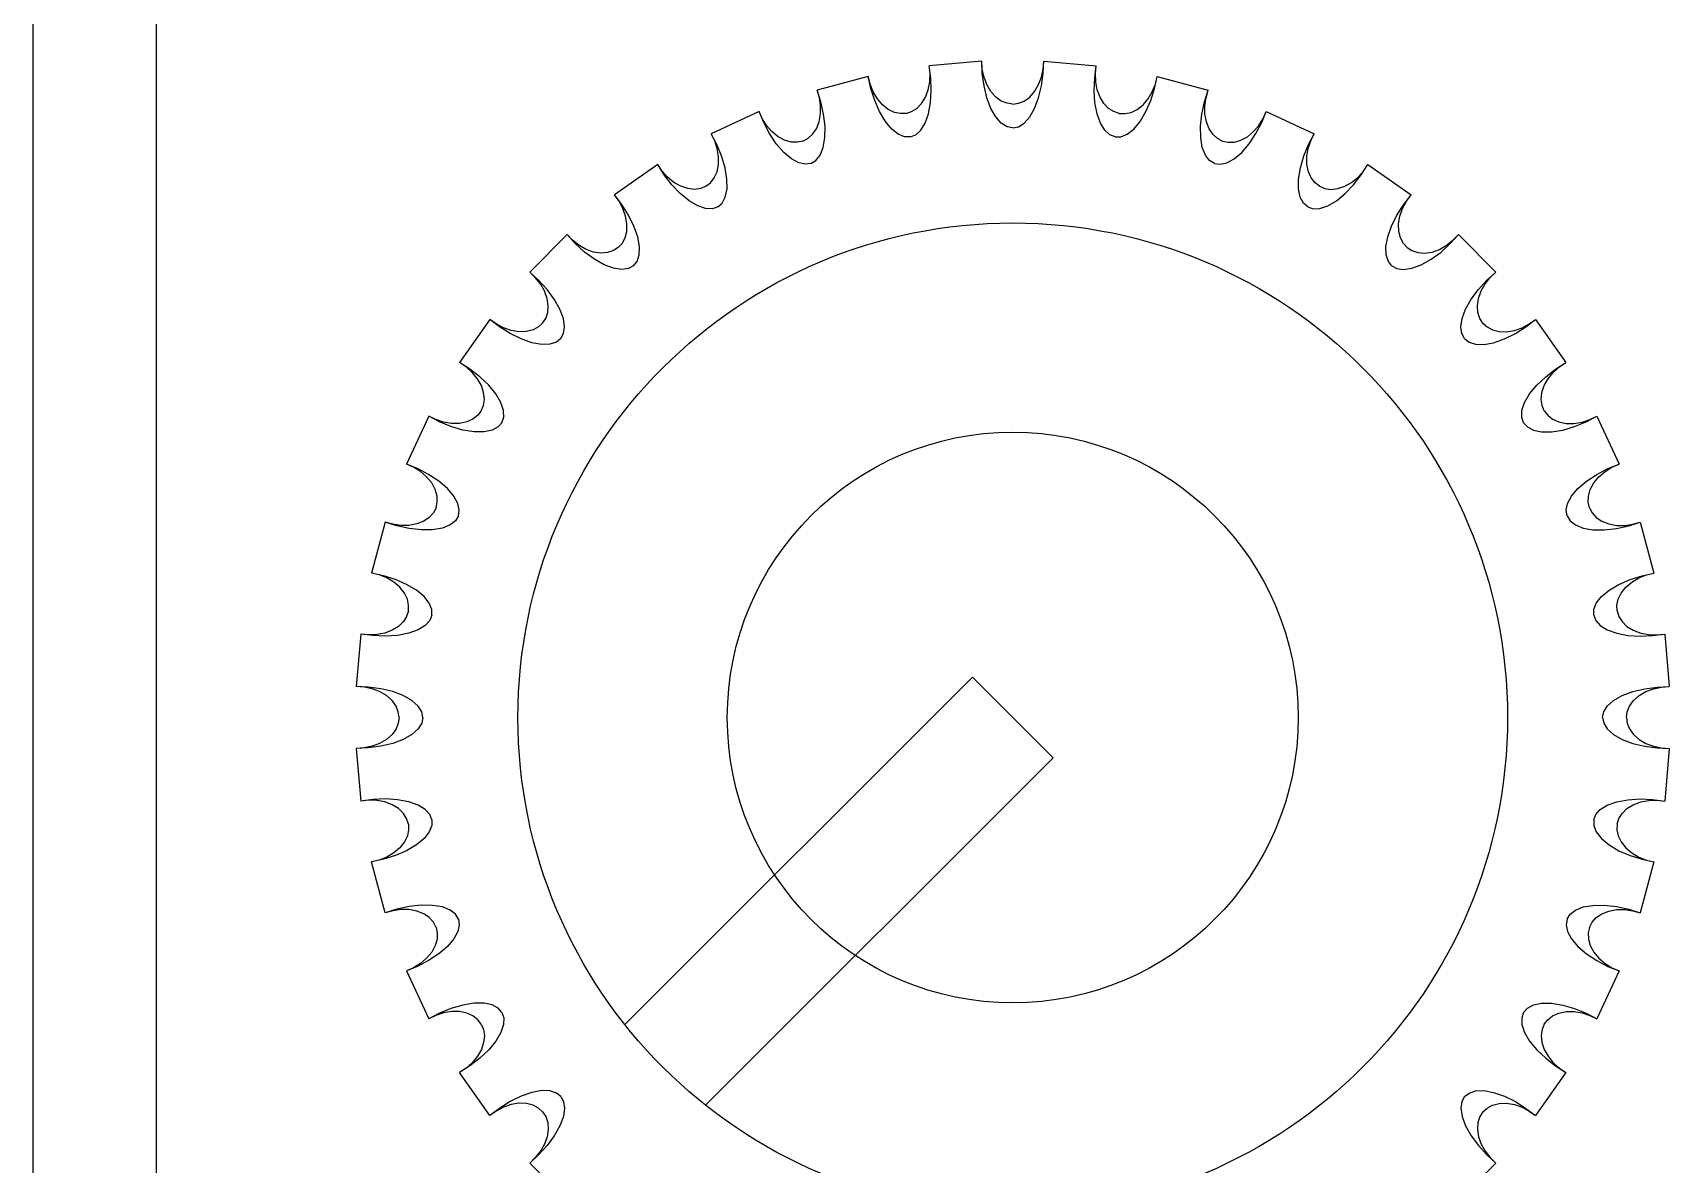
# Model space of a CAD drawing. Extents: x -615 to 711, y 0 to 128.
# Drawn here: x 0 to 17.2, y 28.8 to 40.7 of the extents above; entities that cross this region are included whole.
import ezdxf

# ---------------------------------------------------------------- set-up
doc = ezdxf.new("R2010")
doc.units = 0
doc.layers.add('DXF_EG_PANEL_1_0_MODEL_DX0', color=7, linetype='CONTINUOUS')
doc.layers.add('LAYER1', color=7, linetype='CONTINUOUS')

msp = doc.modelspace()

# ---------------------------------------------------------------- linework, layer by layer
at = {"layer": 'DXF_EG_PANEL_1_0_MODEL_DX0', "color": 178}
msp.add_line((0, 128.5), (0, 0), dxfattribs=at)
at = {"layer": 'LAYER1', "color": 7}
msp.add_line((1.3, 12), (1.3, 116.5), dxfattribs=at)
at = {"layer": 'LAYER1', "color": 178}
for p, q in [((9.975, 40.4), (9.422, 40.352)), ((9.975, 40.4), (9.422, 40.352)), ((10.625, 40.4), (11.178, 40.352)), ((10.625, 40.4), (11.178, 40.352)), ((8.782, 40.239), (8.245, 40.095)), ((8.782, 40.239), (8.245, 40.095)), ((11.818, 40.239), (12.355, 40.095)), ((11.818, 40.239), (12.355, 40.095)), ((7.635, 39.873), (7.131, 39.638)), ((7.635, 39.873), (7.131, 39.638)), ((12.965, 39.873), (13.469, 39.638)), ((12.965, 39.873), (13.469, 39.638)), ((6.569, 39.313), (6.114, 38.995)), ((6.569, 39.313), (6.114, 38.995)), ((14.031, 39.313), (14.486, 38.995)), ((14.031, 39.313), (14.486, 38.995)), ((5.616, 38.577), (5.223, 38.184)), ((5.616, 38.577), (5.223, 38.184)), ((14.984, 38.577), (15.377, 38.184)), ((14.984, 38.577), (15.377, 38.184)), ((4.805, 37.686), (4.487, 37.231)), ((4.805, 37.686), (4.487, 37.231)), ((15.795, 37.686), (16.113, 37.231)), ((15.795, 37.686), (16.113, 37.231)), ((4.162, 36.669), (3.927, 36.165)), ((4.162, 36.669), (3.927, 36.165)), ((16.438, 36.669), (16.673, 36.165)), ((16.438, 36.669), (16.673, 36.165)), ((3.705, 35.555), (3.561, 35.018)), ((3.705, 35.555), (3.561, 35.018)), ((16.895, 35.555), (17.039, 35.018)), ((16.895, 35.555), (17.039, 35.018)), ((3.448, 34.378), (3.4, 33.825)), ((3.448, 34.378), (3.4, 33.825)), ((17.152, 34.378), (17.2, 33.825)), ((17.152, 34.378), (17.2, 33.825)), ((9.876, 33.924), (6.223, 30.272)), ((9.876, 33.924), (10.724, 33.076)), ((3.4, 33.175), (3.448, 32.622)), ((3.4, 33.175), (3.448, 32.622)), ((10.724, 33.076), (7.072, 29.423)), ((17.2, 33.175), (17.152, 32.622)), ((17.2, 33.175), (17.152, 32.622)), ((3.705, 31.445), (3.561, 31.982)), ((3.705, 31.445), (3.561, 31.982)), ((17.039, 31.982), (16.895, 31.445)), ((17.039, 31.982), (16.895, 31.445)), ((3.927, 30.835), (4.162, 30.331)), ((3.927, 30.835), (4.162, 30.331)), ((16.673, 30.835), (16.438, 30.331)), ((16.673, 30.835), (16.438, 30.331)), ((4.805, 29.314), (4.487, 29.769)), ((4.805, 29.314), (4.487, 29.769)), ((16.113, 29.769), (15.795, 29.314)), ((16.113, 29.769), (15.795, 29.314)), ((5.616, 28.423), (5.223, 28.816)), ((5.616, 28.423), (5.223, 28.816)), ((15.377, 28.816), (14.984, 28.423)), ((15.377, 28.816), (14.984, 28.423))]:
    msp.add_line(p, q, dxfattribs=at)
for points in [[(9.18, 39.852, 0), (9.237, 39.87, 0), (9.292, 39.904, 0), (9.342, 39.955, 0), (9.383, 40.022, 0), (9.412, 40.1, 0), (9.428, 40.185, 0), (9.431, 40.27, 0), (9.422, 40.352, 0)], [(9.18, 39.852, 0), (9.237, 39.87, 0), (9.292, 39.904, 0), (9.342, 39.955, 0), (9.383, 40.022, 0), (9.412, 40.1, 0), (9.428, 40.185, 0), (9.431, 40.27, 0), (9.422, 40.352, 0)], [(9.223, 39.606, 0), (9.28, 39.628, 0), (9.333, 39.675, 0), (9.379, 39.749, 0), (9.414, 39.848, 0), (9.436, 39.965, 0), (9.444, 40.094, 0), (9.439, 40.225, 0), (9.422, 40.352, 0)], [(9.223, 39.606, 0), (9.28, 39.628, 0), (9.333, 39.675, 0), (9.379, 39.749, 0), (9.414, 39.848, 0), (9.436, 39.965, 0), (9.444, 40.094, 0), (9.439, 40.225, 0), (9.422, 40.352, 0)], [(10.3, 39.7, 0), (10.241, 39.712, 0), (10.18, 39.749, 0), (10.122, 39.814, 0), (10.07, 39.905, 0), (10.028, 40.017, 0), (9.998, 40.142, 0), (9.98, 40.273, 0), (9.975, 40.4, 0)], [(10.3, 39.95, 0), (10.241, 39.958, 0), (10.18, 39.982, 0), (10.122, 40.023, 0), (10.07, 40.082, 0), (10.028, 40.154, 0), (9.998, 40.234, 0), (9.98, 40.318, 0), (9.975, 40.4, 0)], [(10.3, 39.7, 0), (10.241, 39.712, 0), (10.18, 39.749, 0), (10.122, 39.814, 0), (10.07, 39.905, 0), (10.028, 40.017, 0), (9.998, 40.142, 0), (9.98, 40.273, 0), (9.975, 40.4, 0)], [(10.3, 39.95, 0), (10.241, 39.958, 0), (10.18, 39.982, 0), (10.122, 40.023, 0), (10.07, 40.082, 0), (10.028, 40.154, 0), (9.998, 40.234, 0), (9.98, 40.318, 0), (9.975, 40.4, 0)], [(10.3, 39.7, 0), (10.359, 39.712, 0), (10.42, 39.749, 0), (10.478, 39.814, 0), (10.53, 39.905, 0), (10.572, 40.017, 0), (10.602, 40.142, 0), (10.62, 40.273, 0), (10.625, 40.4, 0)], [(10.3, 39.95, 0), (10.359, 39.958, 0), (10.42, 39.982, 0), (10.478, 40.023, 0), (10.53, 40.082, 0), (10.572, 40.154, 0), (10.602, 40.234, 0), (10.62, 40.318, 0), (10.625, 40.4, 0)], [(10.3, 39.7, 0), (10.359, 39.712, 0), (10.42, 39.749, 0), (10.478, 39.814, 0), (10.53, 39.905, 0), (10.572, 40.017, 0), (10.602, 40.142, 0), (10.62, 40.273, 0), (10.625, 40.4, 0)], [(10.3, 39.95, 0), (10.359, 39.958, 0), (10.42, 39.982, 0), (10.478, 40.023, 0), (10.53, 40.082, 0), (10.572, 40.154, 0), (10.602, 40.234, 0), (10.62, 40.318, 0), (10.625, 40.4, 0)], [(11.377, 39.606, 0), (11.32, 39.628, 0), (11.267, 39.675, 0), (11.221, 39.749, 0), (11.186, 39.848, 0), (11.164, 39.965, 0), (11.156, 40.094, 0), (11.161, 40.225, 0), (11.178, 40.352, 0)], [(11.377, 39.606, 0), (11.32, 39.628, 0), (11.267, 39.675, 0), (11.221, 39.749, 0), (11.186, 39.848, 0), (11.164, 39.965, 0), (11.156, 40.094, 0), (11.161, 40.225, 0), (11.178, 40.352, 0)], [(11.42, 39.852, 0), (11.363, 39.87, 0), (11.308, 39.904, 0), (11.258, 39.955, 0), (11.217, 40.022, 0), (11.188, 40.1, 0), (11.172, 40.185, 0), (11.169, 40.27, 0), (11.178, 40.352, 0)], [(11.42, 39.852, 0), (11.363, 39.87, 0), (11.308, 39.904, 0), (11.258, 39.955, 0), (11.217, 40.022, 0), (11.188, 40.1, 0), (11.172, 40.185, 0), (11.169, 40.27, 0), (11.178, 40.352, 0)], [(8.094, 39.561, 0), (8.147, 39.588, 0), (8.196, 39.632, 0), (8.236, 39.691, 0), (8.265, 39.764, 0), (8.28, 39.846, 0), (8.281, 39.932, 0), (8.268, 40.016, 0), (8.245, 40.095, 0)], [(8.094, 39.561, 0), (8.147, 39.588, 0), (8.196, 39.632, 0), (8.236, 39.691, 0), (8.265, 39.764, 0), (8.28, 39.846, 0), (8.281, 39.932, 0), (8.268, 40.016, 0), (8.245, 40.095, 0)], [(8.179, 39.326, 0), (8.231, 39.357, 0), (8.275, 39.413, 0), (8.308, 39.494, 0), (8.325, 39.597, 0), (8.327, 39.717, 0), (8.312, 39.845, 0), (8.284, 39.974, 0), (8.245, 40.095, 0)], [(8.179, 39.326, 0), (8.231, 39.357, 0), (8.275, 39.413, 0), (8.308, 39.494, 0), (8.325, 39.597, 0), (8.327, 39.717, 0), (8.312, 39.845, 0), (8.284, 39.974, 0), (8.245, 40.095, 0)], [(9.223, 39.606, 0), (9.163, 39.607, 0), (9.097, 39.633, 0), (9.028, 39.687, 0), (8.961, 39.768, 0), (8.9, 39.871, 0), (8.849, 39.989, 0), (8.809, 40.114, 0), (8.782, 40.239, 0)], [(9.18, 39.852, 0), (9.12, 39.849, 0), (9.057, 39.862, 0), (8.992, 39.893, 0), (8.931, 39.942, 0), (8.877, 40.006, 0), (8.833, 40.08, 0), (8.801, 40.159, 0), (8.782, 40.239, 0)], [(9.223, 39.606, 0), (9.163, 39.607, 0), (9.097, 39.633, 0), (9.028, 39.687, 0), (8.961, 39.768, 0), (8.9, 39.871, 0), (8.849, 39.989, 0), (8.809, 40.114, 0), (8.782, 40.239, 0)], [(9.18, 39.852, 0), (9.12, 39.849, 0), (9.057, 39.862, 0), (8.992, 39.893, 0), (8.931, 39.942, 0), (8.877, 40.006, 0), (8.833, 40.08, 0), (8.801, 40.159, 0), (8.782, 40.239, 0)], [(11.377, 39.606, 0), (11.437, 39.607, 0), (11.503, 39.633, 0), (11.572, 39.687, 0), (11.639, 39.768, 0), (11.7, 39.871, 0), (11.751, 39.989, 0), (11.791, 40.114, 0), (11.818, 40.239, 0)], [(11.377, 39.606, 0), (11.437, 39.607, 0), (11.503, 39.633, 0), (11.572, 39.687, 0), (11.639, 39.768, 0), (11.7, 39.871, 0), (11.751, 39.989, 0), (11.791, 40.114, 0), (11.818, 40.239, 0)], [(11.42, 39.852, 0), (11.48, 39.849, 0), (11.543, 39.862, 0), (11.608, 39.893, 0), (11.669, 39.942, 0), (11.723, 40.006, 0), (11.767, 40.08, 0), (11.799, 40.159, 0), (11.818, 40.239, 0)], [(11.42, 39.852, 0), (11.48, 39.849, 0), (11.543, 39.862, 0), (11.608, 39.893, 0), (11.669, 39.942, 0), (11.723, 40.006, 0), (11.767, 40.08, 0), (11.799, 40.159, 0), (11.818, 40.239, 0)], [(12.421, 39.326, 0), (12.369, 39.357, 0), (12.325, 39.413, 0), (12.292, 39.494, 0), (12.275, 39.597, 0), (12.273, 39.717, 0), (12.288, 39.845, 0), (12.316, 39.974, 0), (12.355, 40.095, 0)], [(12.421, 39.326, 0), (12.369, 39.357, 0), (12.325, 39.413, 0), (12.292, 39.494, 0), (12.275, 39.597, 0), (12.273, 39.717, 0), (12.288, 39.845, 0), (12.316, 39.974, 0), (12.355, 40.095, 0)], [(12.506, 39.561, 0), (12.453, 39.588, 0), (12.404, 39.632, 0), (12.364, 39.691, 0), (12.335, 39.764, 0), (12.32, 39.846, 0), (12.319, 39.932, 0), (12.332, 40.016, 0), (12.355, 40.095, 0)], [(12.506, 39.561, 0), (12.453, 39.588, 0), (12.404, 39.632, 0), (12.364, 39.691, 0), (12.335, 39.764, 0), (12.32, 39.846, 0), (12.319, 39.932, 0), (12.332, 40.016, 0), (12.355, 40.095, 0)], [(8.179, 39.326, 0), (8.12, 39.317, 0), (8.05, 39.331, 0), (7.973, 39.373, 0), (7.893, 39.44, 0), (7.815, 39.531, 0), (7.744, 39.639, 0), (7.683, 39.755, 0), (7.635, 39.873, 0)], [(8.094, 39.561, 0), (8.036, 39.548, 0), (7.971, 39.55, 0), (7.902, 39.569, 0), (7.833, 39.606, 0), (7.769, 39.66, 0), (7.713, 39.725, 0), (7.668, 39.798, 0), (7.635, 39.873, 0)], [(8.179, 39.326, 0), (8.12, 39.317, 0), (8.05, 39.331, 0), (7.973, 39.373, 0), (7.893, 39.44, 0), (7.815, 39.531, 0), (7.744, 39.639, 0), (7.683, 39.755, 0), (7.635, 39.873, 0)], [(8.094, 39.561, 0), (8.036, 39.548, 0), (7.971, 39.55, 0), (7.902, 39.569, 0), (7.833, 39.606, 0), (7.769, 39.66, 0), (7.713, 39.725, 0), (7.668, 39.798, 0), (7.635, 39.873, 0)], [(12.421, 39.326, 0), (12.48, 39.317, 0), (12.55, 39.331, 0), (12.627, 39.373, 0), (12.707, 39.44, 0), (12.785, 39.531, 0), (12.856, 39.639, 0), (12.917, 39.755, 0), (12.965, 39.873, 0)], [(12.421, 39.326, 0), (12.48, 39.317, 0), (12.55, 39.331, 0), (12.627, 39.373, 0), (12.707, 39.44, 0), (12.785, 39.531, 0), (12.856, 39.639, 0), (12.917, 39.755, 0), (12.965, 39.873, 0)], [(12.506, 39.561, 0), (12.564, 39.548, 0), (12.629, 39.55, 0), (12.698, 39.569, 0), (12.767, 39.606, 0), (12.831, 39.66, 0), (12.887, 39.725, 0), (12.932, 39.798, 0), (12.965, 39.873, 0)], [(12.506, 39.561, 0), (12.564, 39.548, 0), (12.629, 39.55, 0), (12.698, 39.569, 0), (12.767, 39.606, 0), (12.831, 39.66, 0), (12.887, 39.725, 0), (12.932, 39.798, 0), (12.965, 39.873, 0)], [(7.075, 39.086, 0), (7.122, 39.122, 0), (7.163, 39.173, 0), (7.192, 39.238, 0), (7.208, 39.315, 0), (7.209, 39.398, 0), (7.194, 39.483, 0), (7.168, 39.564, 0), (7.131, 39.638, 0)], [(7.075, 39.086, 0), (7.122, 39.122, 0), (7.163, 39.173, 0), (7.192, 39.238, 0), (7.208, 39.315, 0), (7.209, 39.398, 0), (7.194, 39.483, 0), (7.168, 39.564, 0), (7.131, 39.638, 0)], [(7.2, 38.869, 0), (7.245, 38.909, 0), (7.279, 38.972, 0), (7.297, 39.057, 0), (7.296, 39.162, 0), (7.277, 39.28, 0), (7.24, 39.404, 0), (7.19, 39.525, 0), (7.131, 39.638, 0)], [(7.2, 38.869, 0), (7.245, 38.909, 0), (7.279, 38.972, 0), (7.297, 39.057, 0), (7.296, 39.162, 0), (7.277, 39.28, 0), (7.24, 39.404, 0), (7.19, 39.525, 0), (7.131, 39.638, 0)], [(13.4, 38.869, 0), (13.355, 38.909, 0), (13.321, 38.972, 0), (13.303, 39.057, 0), (13.304, 39.162, 0), (13.323, 39.28, 0), (13.36, 39.404, 0), (13.41, 39.525, 0), (13.469, 39.638, 0)], [(13.4, 38.869, 0), (13.355, 38.909, 0), (13.321, 38.972, 0), (13.303, 39.057, 0), (13.304, 39.162, 0), (13.323, 39.28, 0), (13.36, 39.404, 0), (13.41, 39.525, 0), (13.469, 39.638, 0)], [(13.525, 39.086, 0), (13.478, 39.122, 0), (13.437, 39.173, 0), (13.408, 39.238, 0), (13.392, 39.315, 0), (13.391, 39.398, 0), (13.406, 39.483, 0), (13.432, 39.564, 0), (13.469, 39.638, 0)], [(13.525, 39.086, 0), (13.478, 39.122, 0), (13.437, 39.173, 0), (13.408, 39.238, 0), (13.392, 39.315, 0), (13.391, 39.398, 0), (13.406, 39.483, 0), (13.432, 39.564, 0), (13.469, 39.638, 0)], [(7.2, 38.869, 0), (7.143, 38.85, 0), (7.072, 38.852, 0), (6.989, 38.879, 0), (6.898, 38.932, 0), (6.806, 39.008, 0), (6.717, 39.101, 0), (6.637, 39.206, 0), (6.569, 39.313, 0)], [(7.075, 39.086, 0), (7.02, 39.063, 0), (6.956, 39.053, 0), (6.884, 39.061, 0), (6.81, 39.085, 0), (6.738, 39.126, 0), (6.671, 39.181, 0), (6.614, 39.245, 0), (6.569, 39.313, 0)], [(7.2, 38.869, 0), (7.143, 38.85, 0), (7.072, 38.852, 0), (6.989, 38.879, 0), (6.898, 38.932, 0), (6.806, 39.008, 0), (6.717, 39.101, 0), (6.637, 39.206, 0), (6.569, 39.313, 0)], [(7.075, 39.086, 0), (7.02, 39.063, 0), (6.956, 39.053, 0), (6.884, 39.061, 0), (6.81, 39.085, 0), (6.738, 39.126, 0), (6.671, 39.181, 0), (6.614, 39.245, 0), (6.569, 39.313, 0)], [(13.4, 38.869, 0), (13.457, 38.85, 0), (13.528, 38.852, 0), (13.611, 38.879, 0), (13.702, 38.932, 0), (13.794, 39.008, 0), (13.883, 39.101, 0), (13.963, 39.206, 0), (14.031, 39.313, 0)], [(13.4, 38.869, 0), (13.457, 38.85, 0), (13.528, 38.852, 0), (13.611, 38.879, 0), (13.702, 38.932, 0), (13.794, 39.008, 0), (13.883, 39.101, 0), (13.963, 39.206, 0), (14.031, 39.313, 0)], [(13.525, 39.086, 0), (13.58, 39.063, 0), (13.644, 39.053, 0), (13.716, 39.061, 0), (13.79, 39.085, 0), (13.862, 39.126, 0), (13.929, 39.181, 0), (13.986, 39.245, 0), (14.031, 39.313, 0)], [(13.525, 39.086, 0), (13.58, 39.063, 0), (13.644, 39.053, 0), (13.716, 39.061, 0), (13.79, 39.085, 0), (13.862, 39.126, 0), (13.929, 39.181, 0), (13.986, 39.245, 0), (14.031, 39.313, 0)], [(6.315, 38.249, 0), (6.352, 38.296, 0), (6.375, 38.364, 0), (6.378, 38.451, 0), (6.359, 38.554, 0), (6.319, 38.667, 0), (6.262, 38.783, 0), (6.191, 38.894, 0), (6.114, 38.995, 0)], [(6.154, 38.441, 0), (6.194, 38.485, 0), (6.225, 38.542, 0), (6.243, 38.611, 0), (6.245, 38.69, 0), (6.231, 38.772, 0), (6.203, 38.853, 0), (6.162, 38.928, 0), (6.114, 38.995, 0)], [(6.315, 38.249, 0), (6.352, 38.296, 0), (6.375, 38.364, 0), (6.378, 38.451, 0), (6.359, 38.554, 0), (6.319, 38.667, 0), (6.262, 38.783, 0), (6.191, 38.894, 0), (6.114, 38.995, 0)], [(6.154, 38.441, 0), (6.194, 38.485, 0), (6.225, 38.542, 0), (6.243, 38.611, 0), (6.245, 38.69, 0), (6.231, 38.772, 0), (6.203, 38.853, 0), (6.162, 38.928, 0), (6.114, 38.995, 0)], [(14.285, 38.249, 0), (14.248, 38.296, 0), (14.225, 38.364, 0), (14.222, 38.451, 0), (14.241, 38.554, 0), (14.281, 38.667, 0), (14.338, 38.783, 0), (14.409, 38.894, 0), (14.486, 38.995, 0)], [(14.285, 38.249, 0), (14.248, 38.296, 0), (14.225, 38.364, 0), (14.222, 38.451, 0), (14.241, 38.554, 0), (14.281, 38.667, 0), (14.338, 38.783, 0), (14.409, 38.894, 0), (14.486, 38.995, 0)], [(14.446, 38.441, 0), (14.406, 38.485, 0), (14.375, 38.542, 0), (14.357, 38.611, 0), (14.355, 38.69, 0), (14.369, 38.772, 0), (14.397, 38.853, 0), (14.438, 38.928, 0), (14.486, 38.995, 0)], [(14.446, 38.441, 0), (14.406, 38.485, 0), (14.375, 38.542, 0), (14.357, 38.611, 0), (14.355, 38.69, 0), (14.369, 38.772, 0), (14.397, 38.853, 0), (14.438, 38.928, 0), (14.486, 38.995, 0)], [(6.315, 38.249, 0), (6.262, 38.22, 0), (6.192, 38.21, 0), (6.105, 38.223, 0), (6.007, 38.259, 0), (5.903, 38.318, 0), (5.799, 38.394, 0), (5.702, 38.483, 0), (5.616, 38.577, 0)], [(6.154, 38.441, 0), (6.104, 38.409, 0), (6.042, 38.388, 0), (5.971, 38.383, 0), (5.893, 38.394, 0), (5.815, 38.422, 0), (5.74, 38.465, 0), (5.673, 38.518, 0), (5.616, 38.577, 0)], [(6.315, 38.249, 0), (6.262, 38.22, 0), (6.192, 38.21, 0), (6.105, 38.223, 0), (6.007, 38.259, 0), (5.903, 38.318, 0), (5.799, 38.394, 0), (5.702, 38.483, 0), (5.616, 38.577, 0)], [(6.154, 38.441, 0), (6.104, 38.409, 0), (6.042, 38.388, 0), (5.971, 38.383, 0), (5.893, 38.394, 0), (5.815, 38.422, 0), (5.74, 38.465, 0), (5.673, 38.518, 0), (5.616, 38.577, 0)], [(14.285, 38.249, 0), (14.338, 38.22, 0), (14.408, 38.21, 0), (14.495, 38.223, 0), (14.593, 38.259, 0), (14.697, 38.318, 0), (14.801, 38.394, 0), (14.898, 38.483, 0), (14.984, 38.577, 0)], [(14.285, 38.249, 0), (14.338, 38.22, 0), (14.408, 38.21, 0), (14.495, 38.223, 0), (14.593, 38.259, 0), (14.697, 38.318, 0), (14.801, 38.394, 0), (14.898, 38.483, 0), (14.984, 38.577, 0)], [(14.446, 38.441, 0), (14.496, 38.409, 0), (14.558, 38.388, 0), (14.629, 38.383, 0), (14.707, 38.394, 0), (14.785, 38.422, 0), (14.86, 38.465, 0), (14.927, 38.518, 0), (14.984, 38.577, 0)], [(14.446, 38.441, 0), (14.496, 38.409, 0), (14.558, 38.388, 0), (14.629, 38.383, 0), (14.707, 38.394, 0), (14.785, 38.422, 0), (14.86, 38.465, 0), (14.927, 38.518, 0), (14.984, 38.577, 0)], [(5.551, 37.485, 0), (5.58, 37.538, 0), (5.59, 37.608, 0), (5.577, 37.695, 0), (5.541, 37.793, 0), (5.482, 37.897, 0), (5.406, 38.001, 0), (5.317, 38.098, 0), (5.223, 38.184, 0)], [(5.359, 37.646, 0), (5.391, 37.696, 0), (5.412, 37.758, 0), (5.417, 37.829, 0), (5.406, 37.907, 0), (5.378, 37.985, 0), (5.335, 38.06, 0), (5.282, 38.127, 0), (5.223, 38.184, 0)], [(5.551, 37.485, 0), (5.58, 37.538, 0), (5.59, 37.608, 0), (5.577, 37.695, 0), (5.541, 37.793, 0), (5.482, 37.897, 0), (5.406, 38.001, 0), (5.317, 38.098, 0), (5.223, 38.184, 0)], [(5.359, 37.646, 0), (5.391, 37.696, 0), (5.412, 37.758, 0), (5.417, 37.829, 0), (5.406, 37.907, 0), (5.378, 37.985, 0), (5.335, 38.06, 0), (5.282, 38.127, 0), (5.223, 38.184, 0)], [(15.049, 37.485, 0), (15.02, 37.538, 0), (15.01, 37.608, 0), (15.023, 37.695, 0), (15.059, 37.793, 0), (15.118, 37.897, 0), (15.194, 38.001, 0), (15.283, 38.098, 0), (15.377, 38.184, 0)], [(15.049, 37.485, 0), (15.02, 37.538, 0), (15.01, 37.608, 0), (15.023, 37.695, 0), (15.059, 37.793, 0), (15.118, 37.897, 0), (15.194, 38.001, 0), (15.283, 38.098, 0), (15.377, 38.184, 0)], [(15.241, 37.646, 0), (15.209, 37.696, 0), (15.188, 37.758, 0), (15.183, 37.829, 0), (15.194, 37.907, 0), (15.222, 37.985, 0), (15.265, 38.06, 0), (15.318, 38.127, 0), (15.377, 38.184, 0)], [(15.241, 37.646, 0), (15.209, 37.696, 0), (15.188, 37.758, 0), (15.183, 37.829, 0), (15.194, 37.907, 0), (15.222, 37.985, 0), (15.265, 38.06, 0), (15.318, 38.127, 0), (15.377, 38.184, 0)], [(5.551, 37.485, 0), (5.504, 37.448, 0), (5.436, 37.425, 0), (5.349, 37.422, 0), (5.246, 37.441, 0), (5.133, 37.481, 0), (5.017, 37.538, 0), (4.906, 37.609, 0), (4.805, 37.686, 0)], [(5.359, 37.646, 0), (5.315, 37.606, 0), (5.258, 37.575, 0), (5.189, 37.557, 0), (5.11, 37.555, 0), (5.028, 37.569, 0), (4.947, 37.597, 0), (4.872, 37.638, 0), (4.805, 37.686, 0)], [(5.551, 37.485, 0), (5.504, 37.448, 0), (5.436, 37.425, 0), (5.349, 37.422, 0), (5.246, 37.441, 0), (5.133, 37.481, 0), (5.017, 37.538, 0), (4.906, 37.609, 0), (4.805, 37.686, 0)], [(5.359, 37.646, 0), (5.315, 37.606, 0), (5.258, 37.575, 0), (5.189, 37.557, 0), (5.11, 37.555, 0), (5.028, 37.569, 0), (4.947, 37.597, 0), (4.872, 37.638, 0), (4.805, 37.686, 0)], [(15.049, 37.485, 0), (15.096, 37.448, 0), (15.164, 37.425, 0), (15.251, 37.422, 0), (15.354, 37.441, 0), (15.467, 37.481, 0), (15.583, 37.538, 0), (15.694, 37.609, 0), (15.795, 37.686, 0)], [(15.049, 37.485, 0), (15.096, 37.448, 0), (15.164, 37.425, 0), (15.251, 37.422, 0), (15.354, 37.441, 0), (15.467, 37.481, 0), (15.583, 37.538, 0), (15.694, 37.609, 0), (15.795, 37.686, 0)], [(15.241, 37.646, 0), (15.285, 37.606, 0), (15.342, 37.575, 0), (15.411, 37.557, 0), (15.49, 37.555, 0), (15.572, 37.569, 0), (15.653, 37.597, 0), (15.728, 37.638, 0), (15.795, 37.686, 0)], [(15.241, 37.646, 0), (15.285, 37.606, 0), (15.342, 37.575, 0), (15.411, 37.557, 0), (15.49, 37.555, 0), (15.572, 37.569, 0), (15.653, 37.597, 0), (15.728, 37.638, 0), (15.795, 37.686, 0)], [(4.931, 36.6, 0), (4.95, 36.657, 0), (4.948, 36.728, 0), (4.921, 36.811, 0), (4.868, 36.902, 0), (4.792, 36.994, 0), (4.699, 37.083, 0), (4.594, 37.163, 0), (4.487, 37.231, 0)], [(4.714, 36.725, 0), (4.737, 36.78, 0), (4.747, 36.844, 0), (4.739, 36.916, 0), (4.715, 36.99, 0), (4.674, 37.062, 0), (4.619, 37.129, 0), (4.555, 37.186, 0), (4.487, 37.231, 0)], [(4.931, 36.6, 0), (4.95, 36.657, 0), (4.948, 36.728, 0), (4.921, 36.811, 0), (4.868, 36.902, 0), (4.792, 36.994, 0), (4.699, 37.083, 0), (4.594, 37.163, 0), (4.487, 37.231, 0)], [(4.714, 36.725, 0), (4.737, 36.78, 0), (4.747, 36.844, 0), (4.739, 36.916, 0), (4.715, 36.99, 0), (4.674, 37.062, 0), (4.619, 37.129, 0), (4.555, 37.186, 0), (4.487, 37.231, 0)], [(15.669, 36.6, 0), (15.65, 36.657, 0), (15.652, 36.728, 0), (15.679, 36.811, 0), (15.732, 36.902, 0), (15.808, 36.994, 0), (15.901, 37.083, 0), (16.006, 37.163, 0), (16.113, 37.231, 0)], [(15.669, 36.6, 0), (15.65, 36.657, 0), (15.652, 36.728, 0), (15.679, 36.811, 0), (15.732, 36.902, 0), (15.808, 36.994, 0), (15.901, 37.083, 0), (16.006, 37.163, 0), (16.113, 37.231, 0)], [(15.886, 36.725, 0), (15.863, 36.78, 0), (15.853, 36.844, 0), (15.861, 36.916, 0), (15.885, 36.99, 0), (15.926, 37.062, 0), (15.981, 37.129, 0), (16.045, 37.186, 0), (16.113, 37.231, 0)], [(15.886, 36.725, 0), (15.863, 36.78, 0), (15.853, 36.844, 0), (15.861, 36.916, 0), (15.885, 36.99, 0), (15.926, 37.062, 0), (15.981, 37.129, 0), (16.045, 37.186, 0), (16.113, 37.231, 0)], [(4.714, 36.725, 0), (4.678, 36.678, 0), (4.627, 36.637, 0), (4.562, 36.608, 0), (4.485, 36.592, 0), (4.402, 36.591, 0), (4.317, 36.606, 0), (4.236, 36.632, 0), (4.162, 36.669, 0)], [(4.714, 36.725, 0), (4.678, 36.678, 0), (4.627, 36.637, 0), (4.562, 36.608, 0), (4.485, 36.592, 0), (4.402, 36.591, 0), (4.317, 36.606, 0), (4.236, 36.632, 0), (4.162, 36.669, 0)], [(4.931, 36.6, 0), (4.891, 36.555, 0), (4.828, 36.521, 0), (4.743, 36.503, 0), (4.638, 36.504, 0), (4.52, 36.523, 0), (4.396, 36.56, 0), (4.275, 36.61, 0), (4.162, 36.669, 0)], [(4.931, 36.6, 0), (4.891, 36.555, 0), (4.828, 36.521, 0), (4.743, 36.503, 0), (4.638, 36.504, 0), (4.52, 36.523, 0), (4.396, 36.56, 0), (4.275, 36.61, 0), (4.162, 36.669, 0)], [(15.669, 36.6, 0), (15.709, 36.555, 0), (15.772, 36.521, 0), (15.857, 36.503, 0), (15.962, 36.504, 0), (16.08, 36.523, 0), (16.204, 36.56, 0), (16.325, 36.61, 0), (16.438, 36.669, 0)], [(15.669, 36.6, 0), (15.709, 36.555, 0), (15.772, 36.521, 0), (15.857, 36.503, 0), (15.962, 36.504, 0), (16.08, 36.523, 0), (16.204, 36.56, 0), (16.325, 36.61, 0), (16.438, 36.669, 0)], [(15.886, 36.725, 0), (15.922, 36.678, 0), (15.973, 36.637, 0), (16.038, 36.608, 0), (16.115, 36.592, 0), (16.198, 36.591, 0), (16.283, 36.606, 0), (16.364, 36.632, 0), (16.438, 36.669, 0)], [(15.886, 36.725, 0), (15.922, 36.678, 0), (15.973, 36.637, 0), (16.038, 36.608, 0), (16.115, 36.592, 0), (16.198, 36.591, 0), (16.283, 36.606, 0), (16.364, 36.632, 0), (16.438, 36.669, 0)], [(4.474, 35.621, 0), (4.483, 35.68, 0), (4.469, 35.75, 0), (4.427, 35.827, 0), (4.36, 35.907, 0), (4.269, 35.985, 0), (4.161, 36.056, 0), (4.045, 36.117, 0), (3.927, 36.165, 0)], [(4.239, 35.706, 0), (4.252, 35.764, 0), (4.25, 35.829, 0), (4.231, 35.898, 0), (4.194, 35.967, 0), (4.14, 36.031, 0), (4.075, 36.087, 0), (4.002, 36.132, 0), (3.927, 36.165, 0)], [(4.474, 35.621, 0), (4.483, 35.68, 0), (4.469, 35.75, 0), (4.427, 35.827, 0), (4.36, 35.907, 0), (4.269, 35.985, 0), (4.161, 36.056, 0), (4.045, 36.117, 0), (3.927, 36.165, 0)], [(4.239, 35.706, 0), (4.252, 35.764, 0), (4.25, 35.829, 0), (4.231, 35.898, 0), (4.194, 35.967, 0), (4.14, 36.031, 0), (4.075, 36.087, 0), (4.002, 36.132, 0), (3.927, 36.165, 0)], [(16.126, 35.621, 0), (16.117, 35.68, 0), (16.131, 35.75, 0), (16.173, 35.827, 0), (16.24, 35.907, 0), (16.331, 35.985, 0), (16.439, 36.056, 0), (16.555, 36.117, 0), (16.673, 36.165, 0)], [(16.126, 35.621, 0), (16.117, 35.68, 0), (16.131, 35.75, 0), (16.173, 35.827, 0), (16.24, 35.907, 0), (16.331, 35.985, 0), (16.439, 36.056, 0), (16.555, 36.117, 0), (16.673, 36.165, 0)], [(16.361, 35.706, 0), (16.348, 35.764, 0), (16.35, 35.829, 0), (16.369, 35.898, 0), (16.406, 35.967, 0), (16.46, 36.031, 0), (16.525, 36.087, 0), (16.598, 36.132, 0), (16.673, 36.165, 0)], [(16.361, 35.706, 0), (16.348, 35.764, 0), (16.35, 35.829, 0), (16.369, 35.898, 0), (16.406, 35.967, 0), (16.46, 36.031, 0), (16.525, 36.087, 0), (16.598, 36.132, 0), (16.673, 36.165, 0)], [(4.239, 35.706, 0), (4.212, 35.653, 0), (4.168, 35.604, 0), (4.109, 35.564, 0), (4.036, 35.535, 0), (3.954, 35.52, 0), (3.868, 35.519, 0), (3.784, 35.532, 0), (3.705, 35.555, 0)], [(4.239, 35.706, 0), (4.212, 35.653, 0), (4.168, 35.604, 0), (4.109, 35.564, 0), (4.036, 35.535, 0), (3.954, 35.52, 0), (3.868, 35.519, 0), (3.784, 35.532, 0), (3.705, 35.555, 0)], [(4.474, 35.621, 0), (4.443, 35.569, 0), (4.387, 35.525, 0), (4.306, 35.492, 0), (4.203, 35.475, 0), (4.083, 35.473, 0), (3.955, 35.488, 0), (3.826, 35.516, 0), (3.705, 35.555, 0)], [(4.474, 35.621, 0), (4.443, 35.569, 0), (4.387, 35.525, 0), (4.306, 35.492, 0), (4.203, 35.475, 0), (4.083, 35.473, 0), (3.955, 35.488, 0), (3.826, 35.516, 0), (3.705, 35.555, 0)], [(16.126, 35.621, 0), (16.157, 35.569, 0), (16.213, 35.525, 0), (16.294, 35.492, 0), (16.397, 35.475, 0), (16.517, 35.473, 0), (16.645, 35.488, 0), (16.774, 35.516, 0), (16.895, 35.555, 0)], [(16.126, 35.621, 0), (16.157, 35.569, 0), (16.213, 35.525, 0), (16.294, 35.492, 0), (16.397, 35.475, 0), (16.517, 35.473, 0), (16.645, 35.488, 0), (16.774, 35.516, 0), (16.895, 35.555, 0)], [(16.361, 35.706, 0), (16.388, 35.653, 0), (16.432, 35.604, 0), (16.491, 35.564, 0), (16.564, 35.535, 0), (16.646, 35.52, 0), (16.732, 35.519, 0), (16.816, 35.532, 0), (16.895, 35.555, 0)], [(16.361, 35.706, 0), (16.388, 35.653, 0), (16.432, 35.604, 0), (16.491, 35.564, 0), (16.564, 35.535, 0), (16.646, 35.52, 0), (16.732, 35.519, 0), (16.816, 35.532, 0), (16.895, 35.555, 0)], [(4.194, 34.577, 0), (4.193, 34.637, 0), (4.167, 34.703, 0), (4.113, 34.772, 0), (4.032, 34.839, 0), (3.929, 34.9, 0), (3.811, 34.951, 0), (3.686, 34.991, 0), (3.561, 35.018, 0)], [(3.948, 34.62, 0), (3.951, 34.68, 0), (3.938, 34.743, 0), (3.907, 34.808, 0), (3.858, 34.869, 0), (3.794, 34.923, 0), (3.72, 34.967, 0), (3.641, 34.999, 0), (3.561, 35.018, 0)], [(4.194, 34.577, 0), (4.193, 34.637, 0), (4.167, 34.703, 0), (4.113, 34.772, 0), (4.032, 34.839, 0), (3.929, 34.9, 0), (3.811, 34.951, 0), (3.686, 34.991, 0), (3.561, 35.018, 0)], [(3.948, 34.62, 0), (3.951, 34.68, 0), (3.938, 34.743, 0), (3.907, 34.808, 0), (3.858, 34.869, 0), (3.794, 34.923, 0), (3.72, 34.967, 0), (3.641, 34.999, 0), (3.561, 35.018, 0)], [(16.406, 34.577, 0), (16.407, 34.637, 0), (16.433, 34.703, 0), (16.487, 34.772, 0), (16.568, 34.839, 0), (16.671, 34.9, 0), (16.789, 34.951, 0), (16.914, 34.991, 0), (17.039, 35.018, 0)], [(16.406, 34.577, 0), (16.407, 34.637, 0), (16.433, 34.703, 0), (16.487, 34.772, 0), (16.568, 34.839, 0), (16.671, 34.9, 0), (16.789, 34.951, 0), (16.914, 34.991, 0), (17.039, 35.018, 0)], [(16.652, 34.62, 0), (16.649, 34.68, 0), (16.662, 34.743, 0), (16.693, 34.808, 0), (16.742, 34.869, 0), (16.806, 34.923, 0), (16.88, 34.967, 0), (16.959, 34.999, 0), (17.039, 35.018, 0)], [(16.652, 34.62, 0), (16.649, 34.68, 0), (16.662, 34.743, 0), (16.693, 34.808, 0), (16.742, 34.869, 0), (16.806, 34.923, 0), (16.88, 34.967, 0), (16.959, 34.999, 0), (17.039, 35.018, 0)], [(3.948, 34.62, 0), (3.93, 34.563, 0), (3.896, 34.508, 0), (3.845, 34.458, 0), (3.778, 34.417, 0), (3.7, 34.388, 0), (3.615, 34.372, 0), (3.53, 34.369, 0), (3.448, 34.378, 0)], [(3.948, 34.62, 0), (3.93, 34.563, 0), (3.896, 34.508, 0), (3.845, 34.458, 0), (3.778, 34.417, 0), (3.7, 34.388, 0), (3.615, 34.372, 0), (3.53, 34.369, 0), (3.448, 34.378, 0)], [(4.194, 34.577, 0), (4.172, 34.52, 0), (4.125, 34.467, 0), (4.051, 34.421, 0), (3.952, 34.386, 0), (3.835, 34.364, 0), (3.706, 34.356, 0), (3.575, 34.361, 0), (3.448, 34.378, 0)], [(4.194, 34.577, 0), (4.172, 34.52, 0), (4.125, 34.467, 0), (4.051, 34.421, 0), (3.952, 34.386, 0), (3.835, 34.364, 0), (3.706, 34.356, 0), (3.575, 34.361, 0), (3.448, 34.378, 0)], [(16.406, 34.577, 0), (16.428, 34.52, 0), (16.475, 34.467, 0), (16.549, 34.421, 0), (16.648, 34.386, 0), (16.765, 34.364, 0), (16.894, 34.356, 0), (17.025, 34.361, 0), (17.152, 34.378, 0)], [(16.406, 34.577, 0), (16.428, 34.52, 0), (16.475, 34.467, 0), (16.549, 34.421, 0), (16.648, 34.386, 0), (16.765, 34.364, 0), (16.894, 34.356, 0), (17.025, 34.361, 0), (17.152, 34.378, 0)], [(16.652, 34.62, 0), (16.67, 34.563, 0), (16.704, 34.508, 0), (16.755, 34.458, 0), (16.822, 34.417, 0), (16.9, 34.388, 0), (16.985, 34.372, 0), (17.07, 34.369, 0), (17.152, 34.378, 0)], [(16.652, 34.62, 0), (16.67, 34.563, 0), (16.704, 34.508, 0), (16.755, 34.458, 0), (16.822, 34.417, 0), (16.9, 34.388, 0), (16.985, 34.372, 0), (17.07, 34.369, 0), (17.152, 34.378, 0)], [(4.1, 33.5, 0), (4.088, 33.559, 0), (4.051, 33.62, 0), (3.986, 33.678, 0), (3.895, 33.73, 0), (3.783, 33.772, 0), (3.658, 33.802, 0), (3.527, 33.82, 0), (3.4, 33.825, 0)], [(3.85, 33.5, 0), (3.842, 33.559, 0), (3.818, 33.62, 0), (3.777, 33.678, 0), (3.718, 33.73, 0), (3.646, 33.772, 0), (3.566, 33.802, 0), (3.482, 33.82, 0), (3.4, 33.825, 0)], [(4.1, 33.5, 0), (4.088, 33.559, 0), (4.051, 33.62, 0), (3.986, 33.678, 0), (3.895, 33.73, 0), (3.783, 33.772, 0), (3.658, 33.802, 0), (3.527, 33.82, 0), (3.4, 33.825, 0)], [(3.85, 33.5, 0), (3.842, 33.559, 0), (3.818, 33.62, 0), (3.777, 33.678, 0), (3.718, 33.73, 0), (3.646, 33.772, 0), (3.566, 33.802, 0), (3.482, 33.82, 0), (3.4, 33.825, 0)], [(16.5, 33.5, 0), (16.512, 33.559, 0), (16.549, 33.62, 0), (16.614, 33.678, 0), (16.705, 33.73, 0), (16.817, 33.772, 0), (16.942, 33.802, 0), (17.073, 33.82, 0), (17.2, 33.825, 0)], [(16.5, 33.5, 0), (16.512, 33.559, 0), (16.549, 33.62, 0), (16.614, 33.678, 0), (16.705, 33.73, 0), (16.817, 33.772, 0), (16.942, 33.802, 0), (17.073, 33.82, 0), (17.2, 33.825, 0)], [(16.75, 33.5, 0), (16.758, 33.559, 0), (16.782, 33.62, 0), (16.823, 33.678, 0), (16.882, 33.73, 0), (16.954, 33.772, 0), (17.034, 33.802, 0), (17.118, 33.82, 0), (17.2, 33.825, 0)], [(16.75, 33.5, 0), (16.758, 33.559, 0), (16.782, 33.62, 0), (16.823, 33.678, 0), (16.882, 33.73, 0), (16.954, 33.772, 0), (17.034, 33.802, 0), (17.118, 33.82, 0), (17.2, 33.825, 0)], [(4.1, 33.5, 0), (4.088, 33.441, 0), (4.051, 33.38, 0), (3.986, 33.322, 0), (3.895, 33.27, 0), (3.783, 33.228, 0), (3.658, 33.198, 0), (3.527, 33.18, 0), (3.4, 33.175, 0)], [(3.85, 33.5, 0), (3.842, 33.441, 0), (3.818, 33.38, 0), (3.777, 33.322, 0), (3.718, 33.27, 0), (3.646, 33.228, 0), (3.566, 33.198, 0), (3.482, 33.18, 0), (3.4, 33.175, 0)], [(4.1, 33.5, 0), (4.088, 33.441, 0), (4.051, 33.38, 0), (3.986, 33.322, 0), (3.895, 33.27, 0), (3.783, 33.228, 0), (3.658, 33.198, 0), (3.527, 33.18, 0), (3.4, 33.175, 0)], [(3.85, 33.5, 0), (3.842, 33.441, 0), (3.818, 33.38, 0), (3.777, 33.322, 0), (3.718, 33.27, 0), (3.646, 33.228, 0), (3.566, 33.198, 0), (3.482, 33.18, 0), (3.4, 33.175, 0)], [(16.5, 33.5, 0), (16.512, 33.441, 0), (16.549, 33.38, 0), (16.614, 33.322, 0), (16.705, 33.27, 0), (16.817, 33.228, 0), (16.942, 33.198, 0), (17.073, 33.18, 0), (17.2, 33.175, 0)], [(16.5, 33.5, 0), (16.512, 33.441, 0), (16.549, 33.38, 0), (16.614, 33.322, 0), (16.705, 33.27, 0), (16.817, 33.228, 0), (16.942, 33.198, 0), (17.073, 33.18, 0), (17.2, 33.175, 0)], [(16.75, 33.5, 0), (16.758, 33.441, 0), (16.782, 33.38, 0), (16.823, 33.322, 0), (16.882, 33.27, 0), (16.954, 33.228, 0), (17.034, 33.198, 0), (17.118, 33.18, 0), (17.2, 33.175, 0)], [(16.75, 33.5, 0), (16.758, 33.441, 0), (16.782, 33.38, 0), (16.823, 33.322, 0), (16.882, 33.27, 0), (16.954, 33.228, 0), (17.034, 33.198, 0), (17.118, 33.18, 0), (17.2, 33.175, 0)], [(4.194, 32.423, 0), (4.172, 32.48, 0), (4.125, 32.533, 0), (4.051, 32.579, 0), (3.952, 32.614, 0), (3.835, 32.636, 0), (3.706, 32.644, 0), (3.575, 32.639, 0), (3.448, 32.622, 0)], [(4.194, 32.423, 0), (4.172, 32.48, 0), (4.125, 32.533, 0), (4.051, 32.579, 0), (3.952, 32.614, 0), (3.835, 32.636, 0), (3.706, 32.644, 0), (3.575, 32.639, 0), (3.448, 32.622, 0)], [(3.948, 32.38, 0), (3.93, 32.437, 0), (3.896, 32.492, 0), (3.845, 32.542, 0), (3.778, 32.583, 0), (3.7, 32.612, 0), (3.615, 32.628, 0), (3.53, 32.631, 0), (3.448, 32.622, 0)], [(3.948, 32.38, 0), (3.93, 32.437, 0), (3.896, 32.492, 0), (3.845, 32.542, 0), (3.778, 32.583, 0), (3.7, 32.612, 0), (3.615, 32.628, 0), (3.53, 32.631, 0), (3.448, 32.622, 0)], [(16.406, 32.423, 0), (16.428, 32.48, 0), (16.475, 32.533, 0), (16.549, 32.579, 0), (16.648, 32.614, 0), (16.765, 32.636, 0), (16.894, 32.644, 0), (17.025, 32.639, 0), (17.152, 32.622, 0)], [(16.406, 32.423, 0), (16.428, 32.48, 0), (16.475, 32.533, 0), (16.549, 32.579, 0), (16.648, 32.614, 0), (16.765, 32.636, 0), (16.894, 32.644, 0), (17.025, 32.639, 0), (17.152, 32.622, 0)], [(16.652, 32.38, 0), (16.67, 32.437, 0), (16.704, 32.492, 0), (16.755, 32.542, 0), (16.822, 32.583, 0), (16.9, 32.612, 0), (16.985, 32.628, 0), (17.07, 32.631, 0), (17.152, 32.622, 0)], [(16.652, 32.38, 0), (16.67, 32.437, 0), (16.704, 32.492, 0), (16.755, 32.542, 0), (16.822, 32.583, 0), (16.9, 32.612, 0), (16.985, 32.628, 0), (17.07, 32.631, 0), (17.152, 32.622, 0)], [(4.194, 32.423, 0), (4.193, 32.363, 0), (4.167, 32.297, 0), (4.113, 32.228, 0), (4.032, 32.161, 0), (3.929, 32.1, 0), (3.811, 32.049, 0), (3.686, 32.009, 0), (3.561, 31.982, 0)], [(4.194, 32.423, 0), (4.193, 32.363, 0), (4.167, 32.297, 0), (4.113, 32.228, 0), (4.032, 32.161, 0), (3.929, 32.1, 0), (3.811, 32.049, 0), (3.686, 32.009, 0), (3.561, 31.982, 0)], [(3.948, 32.38, 0), (3.951, 32.32, 0), (3.938, 32.257, 0), (3.907, 32.192, 0), (3.858, 32.131, 0), (3.794, 32.077, 0), (3.72, 32.033, 0), (3.641, 32.001, 0), (3.561, 31.982, 0)], [(3.948, 32.38, 0), (3.951, 32.32, 0), (3.938, 32.257, 0), (3.907, 32.192, 0), (3.858, 32.131, 0), (3.794, 32.077, 0), (3.72, 32.033, 0), (3.641, 32.001, 0), (3.561, 31.982, 0)], [(16.406, 32.423, 0), (16.407, 32.363, 0), (16.433, 32.297, 0), (16.487, 32.228, 0), (16.568, 32.161, 0), (16.671, 32.1, 0), (16.789, 32.049, 0), (16.914, 32.009, 0), (17.039, 31.982, 0)], [(16.406, 32.423, 0), (16.407, 32.363, 0), (16.433, 32.297, 0), (16.487, 32.228, 0), (16.568, 32.161, 0), (16.671, 32.1, 0), (16.789, 32.049, 0), (16.914, 32.009, 0), (17.039, 31.982, 0)], [(16.652, 32.38, 0), (16.649, 32.32, 0), (16.662, 32.257, 0), (16.693, 32.192, 0), (16.742, 32.131, 0), (16.806, 32.077, 0), (16.88, 32.033, 0), (16.959, 32.001, 0), (17.039, 31.982, 0)], [(16.652, 32.38, 0), (16.649, 32.32, 0), (16.662, 32.257, 0), (16.693, 32.192, 0), (16.742, 32.131, 0), (16.806, 32.077, 0), (16.88, 32.033, 0), (16.959, 32.001, 0), (17.039, 31.982, 0)], [(4.474, 31.379, 0), (4.443, 31.431, 0), (4.387, 31.475, 0), (4.306, 31.508, 0), (4.203, 31.525, 0), (4.083, 31.527, 0), (3.955, 31.512, 0), (3.826, 31.484, 0), (3.705, 31.445, 0)], [(4.474, 31.379, 0), (4.443, 31.431, 0), (4.387, 31.475, 0), (4.306, 31.508, 0), (4.203, 31.525, 0), (4.083, 31.527, 0), (3.955, 31.512, 0), (3.826, 31.484, 0), (3.705, 31.445, 0)], [(4.239, 31.294, 0), (4.212, 31.347, 0), (4.168, 31.396, 0), (4.109, 31.436, 0), (4.036, 31.465, 0), (3.954, 31.48, 0), (3.868, 31.481, 0), (3.784, 31.468, 0), (3.705, 31.445, 0)], [(4.239, 31.294, 0), (4.212, 31.347, 0), (4.168, 31.396, 0), (4.109, 31.436, 0), (4.036, 31.465, 0), (3.954, 31.48, 0), (3.868, 31.481, 0), (3.784, 31.468, 0), (3.705, 31.445, 0)], [(16.126, 31.379, 0), (16.157, 31.431, 0), (16.213, 31.475, 0), (16.294, 31.508, 0), (16.397, 31.525, 0), (16.517, 31.527, 0), (16.645, 31.512, 0), (16.774, 31.484, 0), (16.895, 31.445, 0)], [(16.126, 31.379, 0), (16.157, 31.431, 0), (16.213, 31.475, 0), (16.294, 31.508, 0), (16.397, 31.525, 0), (16.517, 31.527, 0), (16.645, 31.512, 0), (16.774, 31.484, 0), (16.895, 31.445, 0)], [(16.361, 31.294, 0), (16.388, 31.347, 0), (16.432, 31.396, 0), (16.491, 31.436, 0), (16.564, 31.465, 0), (16.646, 31.48, 0), (16.732, 31.481, 0), (16.816, 31.468, 0), (16.895, 31.445, 0)], [(16.361, 31.294, 0), (16.388, 31.347, 0), (16.432, 31.396, 0), (16.491, 31.436, 0), (16.564, 31.465, 0), (16.646, 31.48, 0), (16.732, 31.481, 0), (16.816, 31.468, 0), (16.895, 31.445, 0)], [(4.474, 31.379, 0), (4.483, 31.32, 0), (4.469, 31.25, 0), (4.427, 31.173, 0), (4.36, 31.093, 0), (4.269, 31.015, 0), (4.161, 30.944, 0), (4.045, 30.883, 0), (3.927, 30.835, 0)], [(4.474, 31.379, 0), (4.483, 31.32, 0), (4.469, 31.25, 0), (4.427, 31.173, 0), (4.36, 31.093, 0), (4.269, 31.015, 0), (4.161, 30.944, 0), (4.045, 30.883, 0), (3.927, 30.835, 0)], [(16.126, 31.379, 0), (16.117, 31.32, 0), (16.131, 31.25, 0), (16.173, 31.173, 0), (16.24, 31.093, 0), (16.331, 31.015, 0), (16.439, 30.944, 0), (16.555, 30.883, 0), (16.673, 30.835, 0)], [(16.126, 31.379, 0), (16.117, 31.32, 0), (16.131, 31.25, 0), (16.173, 31.173, 0), (16.24, 31.093, 0), (16.331, 31.015, 0), (16.439, 30.944, 0), (16.555, 30.883, 0), (16.673, 30.835, 0)], [(4.239, 31.294, 0), (4.252, 31.236, 0), (4.25, 31.171, 0), (4.231, 31.102, 0), (4.194, 31.033, 0), (4.14, 30.969, 0), (4.075, 30.913, 0), (4.002, 30.868, 0), (3.927, 30.835, 0)], [(4.239, 31.294, 0), (4.252, 31.236, 0), (4.25, 31.171, 0), (4.231, 31.102, 0), (4.194, 31.033, 0), (4.14, 30.969, 0), (4.075, 30.913, 0), (4.002, 30.868, 0), (3.927, 30.835, 0)], [(16.361, 31.294, 0), (16.348, 31.236, 0), (16.35, 31.171, 0), (16.369, 31.102, 0), (16.406, 31.033, 0), (16.46, 30.969, 0), (16.525, 30.913, 0), (16.598, 30.868, 0), (16.673, 30.835, 0)], [(16.361, 31.294, 0), (16.348, 31.236, 0), (16.35, 31.171, 0), (16.369, 31.102, 0), (16.406, 31.033, 0), (16.46, 30.969, 0), (16.525, 30.913, 0), (16.598, 30.868, 0), (16.673, 30.835, 0)], [(4.931, 30.4, 0), (4.891, 30.445, 0), (4.828, 30.479, 0), (4.743, 30.497, 0), (4.638, 30.496, 0), (4.52, 30.477, 0), (4.396, 30.44, 0), (4.275, 30.39, 0), (4.162, 30.331, 0)], [(4.931, 30.4, 0), (4.891, 30.445, 0), (4.828, 30.479, 0), (4.743, 30.497, 0), (4.638, 30.496, 0), (4.52, 30.477, 0), (4.396, 30.44, 0), (4.275, 30.39, 0), (4.162, 30.331, 0)], [(15.669, 30.4, 0), (15.709, 30.445, 0), (15.772, 30.479, 0), (15.857, 30.497, 0), (15.962, 30.496, 0), (16.08, 30.477, 0), (16.204, 30.44, 0), (16.325, 30.39, 0), (16.438, 30.331, 0)], [(15.669, 30.4, 0), (15.709, 30.445, 0), (15.772, 30.479, 0), (15.857, 30.497, 0), (15.962, 30.496, 0), (16.08, 30.477, 0), (16.204, 30.44, 0), (16.325, 30.39, 0), (16.438, 30.331, 0)], [(4.714, 30.275, 0), (4.678, 30.322, 0), (4.627, 30.363, 0), (4.562, 30.392, 0), (4.485, 30.408, 0), (4.402, 30.409, 0), (4.317, 30.394, 0), (4.236, 30.368, 0), (4.162, 30.331, 0)], [(4.714, 30.275, 0), (4.678, 30.322, 0), (4.627, 30.363, 0), (4.562, 30.392, 0), (4.485, 30.408, 0), (4.402, 30.409, 0), (4.317, 30.394, 0), (4.236, 30.368, 0), (4.162, 30.331, 0)], [(4.931, 30.4, 0), (4.95, 30.343, 0), (4.948, 30.272, 0), (4.921, 30.189, 0), (4.868, 30.098, 0), (4.792, 30.006, 0), (4.699, 29.917, 0), (4.594, 29.837, 0), (4.487, 29.769, 0)], [(4.931, 30.4, 0), (4.95, 30.343, 0), (4.948, 30.272, 0), (4.921, 30.189, 0), (4.868, 30.098, 0), (4.792, 30.006, 0), (4.699, 29.917, 0), (4.594, 29.837, 0), (4.487, 29.769, 0)], [(4.714, 30.275, 0), (4.737, 30.22, 0), (4.747, 30.156, 0), (4.739, 30.084, 0), (4.715, 30.01, 0), (4.674, 29.938, 0), (4.619, 29.871, 0), (4.555, 29.814, 0), (4.487, 29.769, 0)], [(4.714, 30.275, 0), (4.737, 30.22, 0), (4.747, 30.156, 0), (4.739, 30.084, 0), (4.715, 30.01, 0), (4.674, 29.938, 0), (4.619, 29.871, 0), (4.555, 29.814, 0), (4.487, 29.769, 0)], [(15.669, 30.4, 0), (15.65, 30.343, 0), (15.652, 30.272, 0), (15.679, 30.189, 0), (15.732, 30.098, 0), (15.808, 30.006, 0), (15.901, 29.917, 0), (16.006, 29.837, 0), (16.113, 29.769, 0)], [(15.669, 30.4, 0), (15.65, 30.343, 0), (15.652, 30.272, 0), (15.679, 30.189, 0), (15.732, 30.098, 0), (15.808, 30.006, 0), (15.901, 29.917, 0), (16.006, 29.837, 0), (16.113, 29.769, 0)], [(15.886, 30.275, 0), (15.863, 30.22, 0), (15.853, 30.156, 0), (15.861, 30.084, 0), (15.885, 30.01, 0), (15.926, 29.938, 0), (15.981, 29.871, 0), (16.045, 29.814, 0), (16.113, 29.769, 0)], [(15.886, 30.275, 0), (15.863, 30.22, 0), (15.853, 30.156, 0), (15.861, 30.084, 0), (15.885, 30.01, 0), (15.926, 29.938, 0), (15.981, 29.871, 0), (16.045, 29.814, 0), (16.113, 29.769, 0)], [(15.886, 30.275, 0), (15.922, 30.322, 0), (15.973, 30.363, 0), (16.038, 30.392, 0), (16.115, 30.408, 0), (16.198, 30.409, 0), (16.283, 30.394, 0), (16.364, 30.368, 0), (16.438, 30.331, 0)], [(15.886, 30.275, 0), (15.922, 30.322, 0), (15.973, 30.363, 0), (16.038, 30.392, 0), (16.115, 30.408, 0), (16.198, 30.409, 0), (16.283, 30.394, 0), (16.364, 30.368, 0), (16.438, 30.331, 0)], [(5.551, 29.515, 0), (5.504, 29.552, 0), (5.436, 29.575, 0), (5.349, 29.578, 0), (5.246, 29.559, 0), (5.133, 29.519, 0), (5.017, 29.462, 0), (4.906, 29.391, 0), (4.805, 29.314, 0)], [(5.551, 29.515, 0), (5.504, 29.552, 0), (5.436, 29.575, 0), (5.349, 29.578, 0), (5.246, 29.559, 0), (5.133, 29.519, 0), (5.017, 29.462, 0), (4.906, 29.391, 0), (4.805, 29.314, 0)], [(5.359, 29.354, 0), (5.315, 29.394, 0), (5.258, 29.425, 0), (5.189, 29.443, 0), (5.11, 29.445, 0), (5.028, 29.431, 0), (4.947, 29.403, 0), (4.872, 29.362, 0), (4.805, 29.314, 0)], [(5.359, 29.354, 0), (5.315, 29.394, 0), (5.258, 29.425, 0), (5.189, 29.443, 0), (5.11, 29.445, 0), (5.028, 29.431, 0), (4.947, 29.403, 0), (4.872, 29.362, 0), (4.805, 29.314, 0)], [(5.551, 29.515, 0), (5.58, 29.462, 0), (5.59, 29.392, 0), (5.577, 29.305, 0), (5.541, 29.207, 0), (5.482, 29.103, 0), (5.406, 28.999, 0), (5.317, 28.902, 0), (5.223, 28.816, 0)], [(5.551, 29.515, 0), (5.58, 29.462, 0), (5.59, 29.392, 0), (5.577, 29.305, 0), (5.541, 29.207, 0), (5.482, 29.103, 0), (5.406, 28.999, 0), (5.317, 28.902, 0), (5.223, 28.816, 0)], [(15.049, 29.515, 0), (15.02, 29.462, 0), (15.01, 29.392, 0), (15.023, 29.305, 0), (15.059, 29.207, 0), (15.118, 29.103, 0), (15.194, 28.999, 0), (15.283, 28.902, 0), (15.377, 28.816, 0)], [(15.049, 29.515, 0), (15.02, 29.462, 0), (15.01, 29.392, 0), (15.023, 29.305, 0), (15.059, 29.207, 0), (15.118, 29.103, 0), (15.194, 28.999, 0), (15.283, 28.902, 0), (15.377, 28.816, 0)], [(15.049, 29.515, 0), (15.096, 29.552, 0), (15.164, 29.575, 0), (15.251, 29.578, 0), (15.354, 29.559, 0), (15.467, 29.519, 0), (15.583, 29.462, 0), (15.694, 29.391, 0), (15.795, 29.314, 0)], [(15.049, 29.515, 0), (15.096, 29.552, 0), (15.164, 29.575, 0), (15.251, 29.578, 0), (15.354, 29.559, 0), (15.467, 29.519, 0), (15.583, 29.462, 0), (15.694, 29.391, 0), (15.795, 29.314, 0)], [(15.241, 29.354, 0), (15.285, 29.394, 0), (15.342, 29.425, 0), (15.411, 29.443, 0), (15.49, 29.445, 0), (15.572, 29.431, 0), (15.653, 29.403, 0), (15.728, 29.362, 0), (15.795, 29.314, 0)], [(15.241, 29.354, 0), (15.285, 29.394, 0), (15.342, 29.425, 0), (15.411, 29.443, 0), (15.49, 29.445, 0), (15.572, 29.431, 0), (15.653, 29.403, 0), (15.728, 29.362, 0), (15.795, 29.314, 0)], [(5.359, 29.354, 0), (5.391, 29.304, 0), (5.412, 29.242, 0), (5.417, 29.171, 0), (5.406, 29.093, 0), (5.378, 29.015, 0), (5.335, 28.94, 0), (5.282, 28.873, 0), (5.223, 28.816, 0)], [(5.359, 29.354, 0), (5.391, 29.304, 0), (5.412, 29.242, 0), (5.417, 29.171, 0), (5.406, 29.093, 0), (5.378, 29.015, 0), (5.335, 28.94, 0), (5.282, 28.873, 0), (5.223, 28.816, 0)], [(15.241, 29.354, 0), (15.209, 29.304, 0), (15.188, 29.242, 0), (15.183, 29.171, 0), (15.194, 29.093, 0), (15.222, 29.015, 0), (15.265, 28.94, 0), (15.318, 28.873, 0), (15.377, 28.816, 0)], [(15.241, 29.354, 0), (15.209, 29.304, 0), (15.188, 29.242, 0), (15.183, 29.171, 0), (15.194, 29.093, 0), (15.222, 29.015, 0), (15.265, 28.94, 0), (15.318, 28.873, 0), (15.377, 28.816, 0)]]:
    msp.add_polyline3d(points, dxfattribs=at)
msp.add_circle((10.3, 33.5), 5.2, dxfattribs=at)
at = {"layer": 'LAYER1', "color": 7}
msp.add_circle((10.3, 33.5), 3, dxfattribs=at)

doc.saveas('drawing.dxf')
